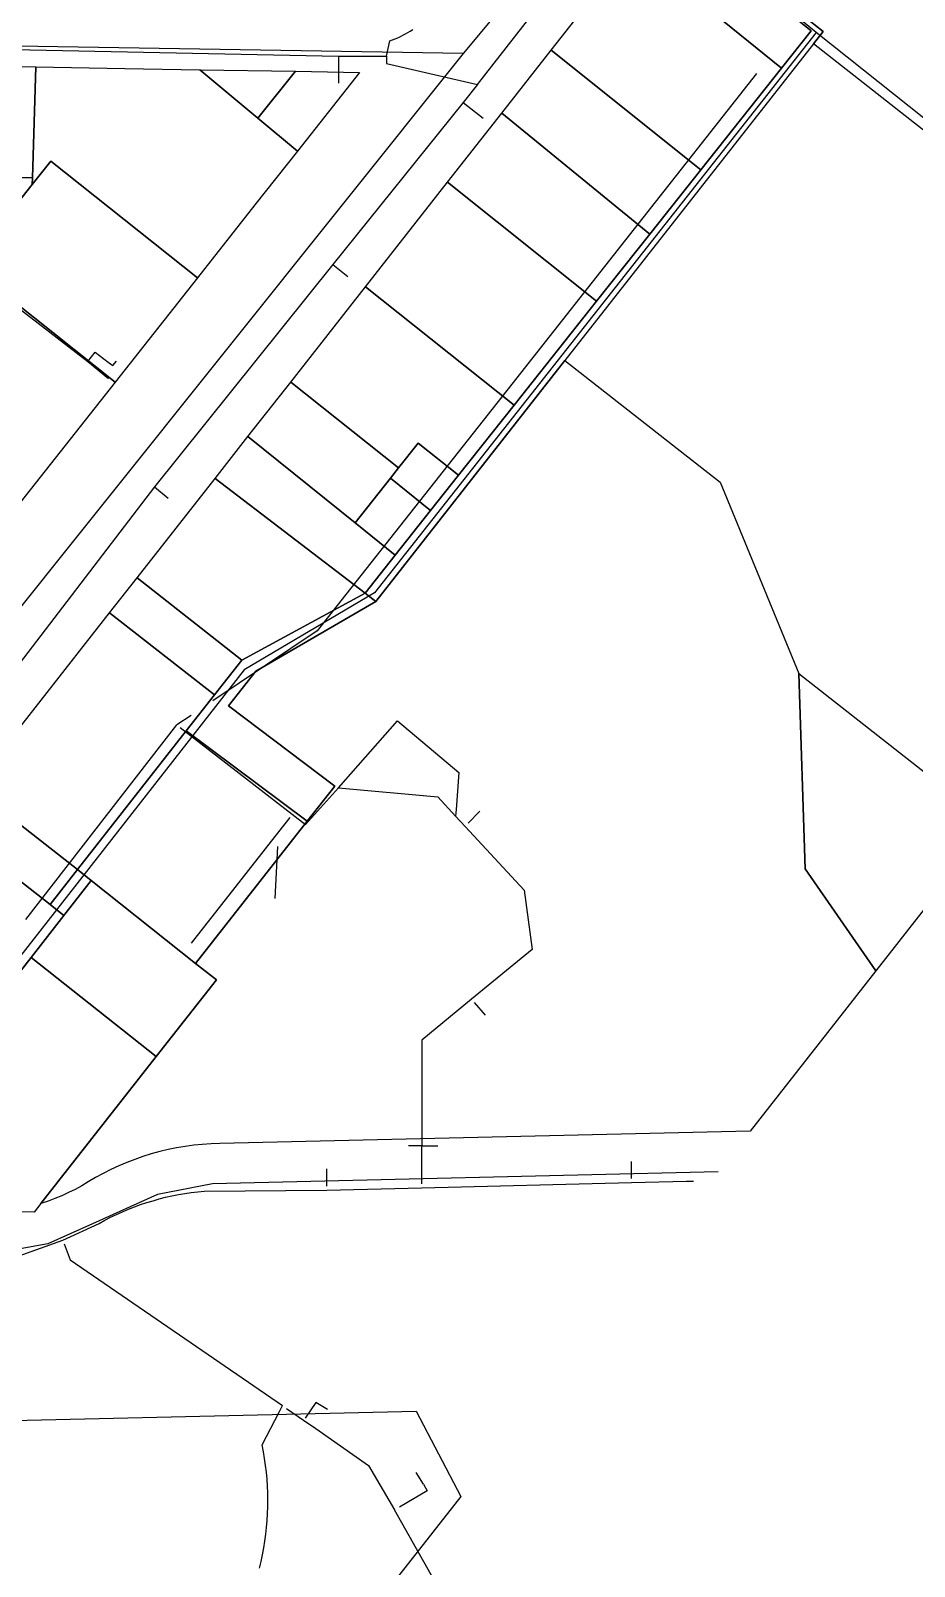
# Model space of a CAD drawing. Extents: x 1876309 to 1899261, y 443723 to 466661.
# Drawn here: x 1893187 to 1894183, y 459851 to 461581 of the extents above; entities that cross this region are included whole.
import ezdxf

# ---------------------------------------------------------------- set-up
doc = ezdxf.new("R2010")
doc.units = 0
doc.header["$MEASUREMENT"] = 0
for name, color, linetype in [('Parcels', 31, 'Continuous'), ('Roads', 7, 'Continuous'), ('Waterlines', 5, 'Continuous')]:
    doc.layers.add(name, color=color, linetype=linetype)

msp = doc.modelspace()

# ---------------------------------------------------------------- linework, layer by layer
at = {"layer": 'Parcels'}
for points in [[(1893986.1, 461655.8), (1894011.2, 461685.9), (1893927.2, 461755), (1894126.5, 462009.1), (1894157, 461985.1), (1894207, 462046.7), (1894214.9, 462040.5), (1894226.2, 462054.5), (1894384.9, 461930), (1894575.3, 461700.8), (1894620.7, 461646.3), (1894371.6, 461328.8), (1894068.9, 461566.3), (1894080, 461580.4), (1894071.2, 461587.3), (1893986.1, 461655.8)], [(1893731.7, 461159.3), (1893824.6, 461276.4), (1893884.5, 461351.9), (1893942, 461424.4), (1894033, 461539.2), (1894066.3, 461581.1), (1893897.9, 461717.8), (1893902.3, 461723.3), (1893986.1, 461655.8), (1894071.2, 461587.3), (1894080, 461580.4), (1894068.9, 461566.3), (1893789.1, 461209.7), (1893576.2, 460938.3), (1893563.9, 460947.7), (1893597.7, 460990.4), (1893637.6, 461040.7), (1893669, 461080.3), (1893731.7, 461159.3)], [(1893864.7, 461675.4), (1893897.9, 461717.8), (1894066.3, 461581.1), (1894033, 461539.2), (1893864.7, 461675.4)], [(1893942, 461424.4), (1893773.7, 461559.4), (1893864.7, 461675.4), (1894033, 461539.2), (1893942, 461424.4)], [(1893884.5, 461351.9), (1893717.8, 461488.2), (1893773.7, 461559.4), (1893942, 461424.4), (1893884.5, 461351.9)], [(1893189.2, 461415.6), (1893130.1, 461416.4), (1893134.2, 461541.4), (1893193, 461540.4), (1893189.2, 461415.6)], [(1893189, 461407.8), (1893189.2, 461415.6), (1893193, 461540.4), (1893293.2, 461538.8), (1893378, 461537.3), (1893443.2, 461482.7), (1893487.7, 461445.5), (1893439.9, 461384.9), (1893375.2, 461302.9), (1893210.1, 461434.3), (1893189, 461407.8)], [(1893443.2, 461482.7), (1893378, 461537.3), (1893485.5, 461535.5), (1893443.2, 461482.7)], [(1893487.7, 461445.5), (1893443.2, 461482.7), (1893485.5, 461535.5), (1893557.7, 461534.3), (1893487.7, 461445.5)], [(1893824.6, 461276.4), (1893656.8, 461410.5), (1893717.8, 461488.2), (1893884.5, 461351.9), (1893824.6, 461276.4)], [(1893189.2, 461415.6), (1893189, 461407.8), (1893116.9, 461317.2), (1893151.4, 461289.6), (1893108, 461234.3), (1893012.1, 461311.2), (1893018.6, 461321.3), (1893024.9, 461331.7), (1893030.9, 461342.2), (1893036.5, 461352.9), (1893041.8, 461362.9), (1893046.8, 461373), (1893052.3, 461384.9), (1893057.3, 461397), (1893061.8, 461409.3), (1893065.9, 461421.7), (1893069.6, 461434.3), (1893078.9, 461417.1), (1893130.1, 461416.4), (1893189.2, 461415.6)], [(1893282.3, 461185.2), (1893166, 461278), (1893151.4, 461289.6), (1893116.9, 461317.2), (1893189, 461407.8), (1893210.1, 461434.3), (1893375.2, 461302.9), (1893282.3, 461185.2)], [(1893731.7, 461159.3), (1893564.3, 461292.6), (1893656.8, 461410.5), (1893824.6, 461276.4), (1893731.7, 461159.3)], [(1893731.7, 461159.3), (1893669, 461080.3), (1893623.6, 461116.7), (1893601.5, 461088.7), (1893480.2, 461185.3), (1893564.3, 461292.6), (1893731.7, 461159.3)], [(1893158.5, 461028.2), (1893043, 461122.9), (1893166, 461278), (1893282.3, 461185.2), (1893158.5, 461028.2)], [(1893198.9, 460259.8), (1893328.8, 460425.3), (1893396.7, 460511.9), (1893373.1, 460530.4), (1893498.8, 460690.6), (1893529.7, 460730), (1893410, 460820.4), (1893440.8, 460859.8), (1893576.2, 460938.3), (1893789.1, 461209.7), (1893963.8, 461072.7), (1894052.5, 460856.9), (1894059.8, 460637.1), (1894139.2, 460522), (1893997.5, 460341.3), (1893400.2, 460327.5), (1893390.4, 460327.2), (1893380.6, 460326.5), (1893370.9, 460325.5), (1893361.3, 460324.2), (1893351.6, 460322.6), (1893342.1, 460320.6), (1893332.6, 460318.4), (1893323.1, 460315.8), (1893313.8, 460312.9), (1893304.6, 460309.6), (1893295.5, 460306.1), (1893286.5, 460302.3), (1893277.6, 460298.2), (1893268.9, 460293.8), (1893260.4, 460289.1), (1893252, 460284.1), (1893244.8, 460279.8), (1893237.4, 460275.8), (1893230, 460272.1), (1893222.4, 460268.6), (1893214.6, 460265.4), (1893206.8, 460262.5), (1893198.9, 460259.8)], [(1893601.5, 461088.7), (1893592.5, 461077.2), (1893552.7, 461026.6), (1893432, 461124), (1893480.2, 461185.3), (1893601.5, 461088.7)], [(1893552.7, 461026.6), (1893597.7, 460990.4), (1893563.9, 460947.7), (1893395, 461076.7), (1893432, 461124), (1893552.7, 461026.6)], [(1893592.5, 461077.2), (1893601.5, 461088.7), (1893623.6, 461116.7), (1893669, 461080.3), (1893637.6, 461040.7), (1893592.5, 461077.2)], [(1893307.1, 460964.7), (1893395, 461076.7), (1893563.9, 460947.7), (1893425.1, 460872.1), (1893307.1, 460964.7)], [(1893637.6, 461040.7), (1893597.7, 460990.4), (1893552.7, 461026.6), (1893592.5, 461077.2), (1893637.6, 461040.7)], [(1893425.1, 460872.1), (1893394.2, 460832.8), (1893276.2, 460925.4), (1893307.1, 460964.7), (1893425.1, 460872.1)], [(1893394.2, 460832.8), (1893425.1, 460872.1), (1893563.9, 460947.7), (1893576.2, 460938.3), (1893440.8, 460859.8), (1893410, 460820.4), (1893529.7, 460730), (1893498.8, 460690.6), (1893362.6, 460792.4), (1893394.2, 460832.8)], [(1893239.9, 460636.1), (1893121.9, 460728.7), (1893276.2, 460925.4), (1893394.2, 460832.8), (1893362.6, 460792.4), (1893239.9, 460636.1)], [(1894139.2, 460522), (1894059.8, 460637.1), (1894052.5, 460856.9), (1894268.9, 460687.2), (1894139.2, 460522)], [(1893239.9, 460636.1), (1893362.6, 460792.4), (1893498.8, 460690.6), (1893373.1, 460530.4), (1893255.6, 460623.6), (1893239.9, 460636.1)], [(1893121.9, 460728.7), (1893239.9, 460636.1), (1893209.1, 460596.7), (1893091, 460689.3), (1893121.9, 460728.7)], [(1893209.1, 460596.7), (1893224.8, 460584.4), (1893187.7, 460537.1), (1892993.2, 460289.2), (1892987.7, 460293), (1892982.3, 460296.9), (1892977, 460300.9), (1892986.8, 460313.5), (1893017.7, 460352.8), (1893048.6, 460392.2), (1893079.4, 460431.5), (1893172, 460549.5), (1893054, 460642.1), (1893091, 460689.3), (1893209.1, 460596.7)], [(1893224.8, 460584.4), (1893209.1, 460596.7), (1893239.9, 460636.1), (1893255.6, 460623.6), (1893224.8, 460584.4)], [(1893328.8, 460425.3), (1893187.7, 460537.1), (1893224.8, 460584.4), (1893255.6, 460623.6), (1893373.1, 460530.4), (1893396.7, 460511.9), (1893328.8, 460425.3)], [(1893328.8, 460425.3), (1893198.9, 460259.8), (1893191.2, 460250), (1893131.5, 460251.4), (1893123.4, 460251.2), (1893115.3, 460251.4), (1893107.3, 460251.8), (1893099.2, 460252.5), (1893091.2, 460253.4), (1893083.2, 460254.6), (1893075.2, 460256.1), (1893067.3, 460257.8), (1893059.5, 460259.8), (1893051.7, 460262.1), (1893044, 460264.6), (1893036.5, 460267.4), (1893029, 460270.4), (1893021.6, 460273.7), (1893014.3, 460277.2), (1893007.1, 460281), (1893000.1, 460285), (1892993.2, 460289.2), (1893187.7, 460537.1), (1893328.8, 460425.3)], [(1893004.2, 460011.6), (1893621.3, 460025.9), (1893671.7, 459929.8), (1893339.8, 459506.8), (1893275.4, 459424.7), (1892968, 459534.9), (1892905.5, 459540), (1892715, 459562.5), (1892777.5, 459648.2), (1892736.4, 459683.1), (1893004.2, 460011.6)]]:
    msp.add_lwpolyline(points, close=True, dxfattribs=at)
at = {"layer": 'Roads'}
for points in [[(1894126.3, 462124.8), (1894378.6, 461923.4), (1894608.4, 461646.4), (1894369.7, 461342.3), (1894072.1, 461579.2)], [(1893845, 461766), (1893781.7, 461684.6), (1893674.4, 461555.4)], [(1894072.1, 461579.2), (1893981.7, 461653.7), (1893845, 461766)], [(1894072.1, 461579.2), (1893574.4, 460948), (1893427.6, 460861.3), (1893008.9, 460325.4), (1892957, 460258)], [(1893674.4, 461555.4), (1893058, 461565.9), (1893051.3, 461566.3)], [(1893674.4, 461555.4), (1893000.1, 460712.3), (1892857.8, 460528), (1892766.3, 460408.2)], [(1893961.7, 460295.7), (1893392.1, 460281.9), (1893330, 460269.9), (1893257.1, 460236.9), (1893206.7, 460214.5), (1893150.3, 460204.2), (1893089.9, 460204.9), (1893040.4, 460215.2), (1892993.3, 460232), (1892957, 460258)]]:
    msp.add_lwpolyline(points, dxfattribs=at)
at = {"layer": 'Waterlines', "color": 5}
for p, q in [((1893690.5, 461520.8), (1893850, 461725)), ((1893051.7, 461562.3), (1893533.9, 461552.7)), ((1893533.9, 461552.7), (1893587.9, 461552.7)), ((1893533.9, 461552.7), (1893533.9, 461522.3)), ((1894005, 461533), (1893729.2, 461183.1)), ((1893690.5, 461520.8), (1893674.6, 461500.5)), ((1893674.6, 461500.5), (1893527.8, 461317.7)), ((1893674.6, 461500.5), (1893696.8, 461482.8)), ((1893527.8, 461317.7), (1893326.6, 461067.4)), ((1893527.8, 461317.7), (1893544.6, 461304.5)), ((1893161, 461278.4), (1893251.7, 461208.4)), ((1893251.7, 461208.4), (1893274.9, 461189.4)), ((1893729.2, 461183.1), (1893510, 460905)), ((1893326.6, 461067.4), (1893139, 460822)), ((1893326.6, 461067.4), (1893342.3, 461054.6)), ((1893510, 460905), (1893392.4, 460826.1)), ((1893182, 460580), (1893352, 460799)), ((1893367.9, 460809.7), (1893352, 460799)), ((1893479.1, 460694.9), (1893466.3, 460678.6)), ((1893666.5, 460703.7), (1893665.9, 460696.4)), ((1893665.9, 460696.4), (1893676.8, 460684.7)), ((1893680.1, 460688.2), (1893693.2, 460701.8)), ((1893466.3, 460678.6), (1893368, 460553)), ((1893465.4, 460662.2), (1893462.3, 460603.6)), ((1893686.9, 460486.3), (1893699.2, 460472.2)), ((1893628, 460325), (1893613, 460325)), ((1893628, 460325), (1893646, 460325)), ((1893628, 460282.1), (1893628, 460325)), ((1893521, 460279.4), (1893521, 460299)), ((1893864.1, 460287.9), (1893864, 460307)), ((1893628, 460277.6), (1893864.1, 460283.5)), ((1893864.1, 460283.5), (1893926, 460285)), ((1893926, 460285), (1893934, 460285)), ((1893521, 460275), (1893628, 460277.6)), ((1893467, 460024.6), (1893470.9, 460032.1)), ((1893475.4, 460029), (1893494.7, 460015.8)), ((1893494.7, 460015.8), (1893508.3, 460006.3)), ((1893629.6, 459943.5), (1893621.4, 459956.9))]:
    msp.add_line(p, q, dxfattribs=at)
at = {"layer": 'Waterlines', "color": 3}
msp.add_lwpolyline([(1893587.9, 461552.7), (1893591.7, 461570), (1893594.8, 461571), (1893597.8, 461572.2), (1893600.7, 461573.4), (1893603.7, 461574.7), (1893606.6, 461576.1), (1893609.4, 461577.6), (1893612.2, 461579.2), (1893614.9, 461580.9), (1893617.6, 461582.7)], dxfattribs=at)
at = {"layer": 'Waterlines', "color": 5}
for points in [[(1893587.9, 461552.7), (1893587.9, 461544.4), (1893690.5, 461520.8)], [(1893251.7, 461208.4), (1893259.8, 461219.2), (1893274.6, 461207.8)], [(1893274.6, 461207.8), (1893280, 461204), (1893284, 461209)], [(1893534, 460728), (1893600.5, 460803.7), (1893669.7, 460745.3), (1893666.5, 460703.7)], [(1893355.7, 460796.1), (1893473.7, 460705), (1893482, 460698.6)], [(1893482, 460698.6), (1893497, 460687), (1893534, 460728)], [(1893534, 460728), (1893646, 460718), (1893665.9, 460696.4)], [(1893676.8, 460684.7), (1893743, 460613), (1893752, 460546), (1893683.8, 460489.9)], [(1893683.8, 460489.9), (1893628, 460444), (1893628, 460325)], [(1893223.6, 460218.4), (1893264.3, 460237.4), (1893270.8, 460240.9), (1893277.3, 460244.3), (1893283.9, 460247.5), (1893290.6, 460250.5), (1893297.3, 460253.4), (1893304.2, 460256.1), (1893311.1, 460258.6), (1893318, 460260.9), (1893325.1, 460263), (1893332.1, 460265), (1893339.3, 460266.8), (1893346.4, 460268.4), (1893353.6, 460269.8), (1893360.9, 460271), (1893368.1, 460272.1), (1893375.4, 460273), (1893382.7, 460273.6), (1893521, 460275)], [(1893167.9, 460198.6), (1893223.6, 460218.4)], [(1893225, 460214.4), (1893231.6, 460196.3), (1893470.9, 460032.1)], [(1893445.1, 459848.8), (1893446.9, 459856.4), (1893448.5, 459864), (1893449.9, 459871.7), (1893451.1, 459879.4), (1893452.1, 459887.1), (1893453, 459894.8), (1893453.6, 459902.6), (1893454.1, 459910.4), (1893454.3, 459918.2), (1893454.4, 459926), (1893454.3, 459933.8), (1893454, 459941.5), (1893453.5, 459949.3), (1893452.8, 459957.1), (1893451.9, 459964.8), (1893450.8, 459972.5), (1893449.5, 459980.2), (1893448.1, 459987.9), (1893467, 460024.6)], [(1893521.5, 460027.8), (1893508.6, 460035.7), (1893496.3, 460018.1)], [(1893508.3, 460006.3), (1893567.7, 459964.7), (1893597.2, 459914.5)], [(1893629.6, 459943.5), (1893634, 459936.1), (1893602.8, 459917.8)], [(1893709.2, 459724.8), (1893704.3, 459724.1), (1893597.2, 459914.5)]]:
    msp.add_lwpolyline(points, dxfattribs=at)

doc.saveas('drawing.dxf')
